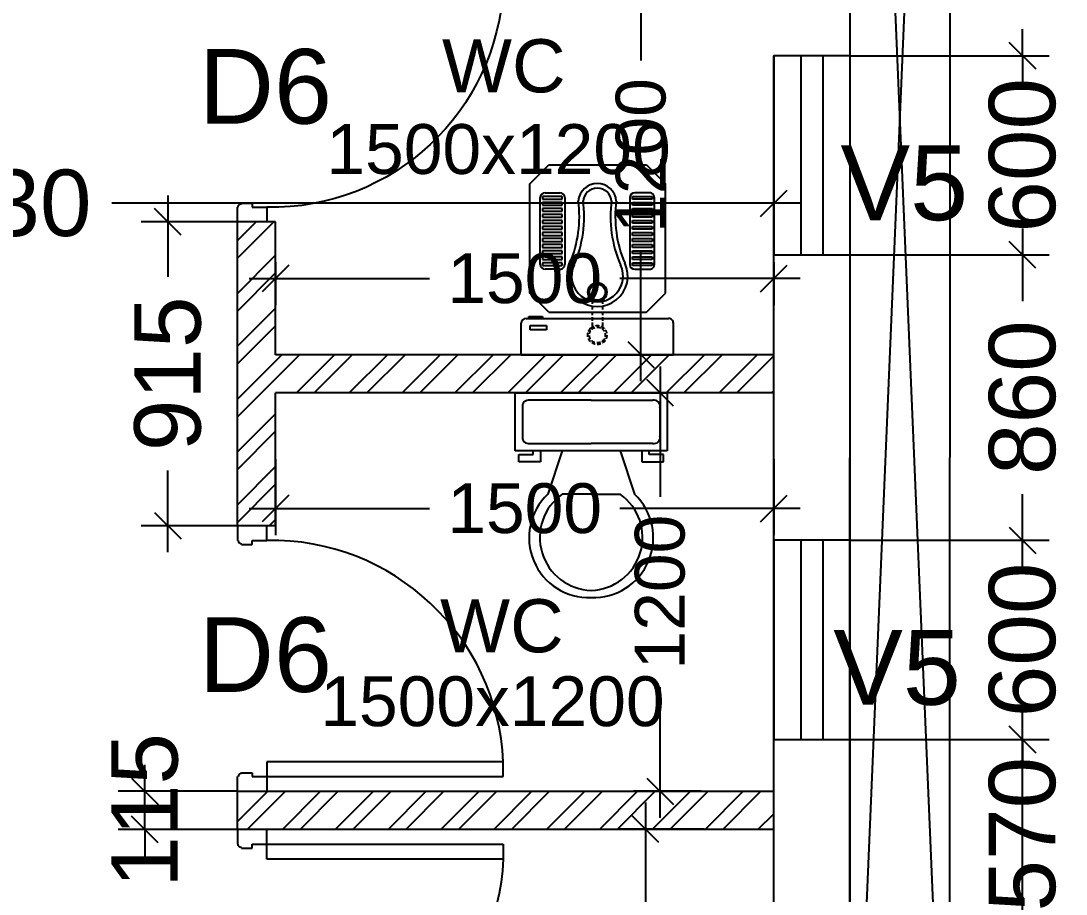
# Model space of a CAD drawing. Extents: x 7897917 to 8423973, y -6487334 to -6173396.
# Drawn here: x 8034367 to 8037514, y -6453119 to -6450489 of the extents above; entities that cross this region are included whole.
import ezdxf
from ezdxf.enums import TextEntityAlignment as Align

# ---------------------------------------------------------------- set-up
doc = ezdxf.new("R2010")
doc.units = 0
doc.header["$LTSCALE"] = 600
doc.header["$MEASUREMENT"] = 0
doc.header["$PDMODE"] = 35
doc.linetypes.add('HIDDEN', pattern=[0.375, 0.25, -0.125])
doc.layers.get('0').update_dxf_attribs({"linetype": 'CONTINUOUS'})
doc.layers.get('Defpoints').update_dxf_attribs({"linetype": 'CONTINUOUS'})
for name, color, linetype in [('DOOR', 32, 'CONTINUOUS'), ('Duct', 8, 'CONTINUOUS'), ('joinery', 7, 'CONTINUOUS'), ('Room Dim', 1, 'CONTINUOUS'), ('T Wall', 8, 'CONTINUOUS'), ('TEXT', 6, 'CONTINUOUS'), ('toi-fix', 46, 'CONTINUOUS'), ('Toi. Wall Hat', 3, 'CONTINUOUS'), ('Walls', 7, 'CONTINUOUS'), ('WIN', 151, 'CONTINUOUS'), ('Working Dim', 5, 'CONTINUOUS')]:
    doc.layers.add(name, color=color, linetype=linetype)
doc.styles.add('ari', font='arial.ttf')
doc.styles.add('ARIAL', font='arial.ttf')
doc.dimstyles.new('int. dim', dxfattribs={"dimtxt": 450, "dimasz": 80, "dimexe": 80, "dimexo": 0, "dimgap": 70, "dimtad": 0, "dimdec": 0, "dimzin": 12, "dimdsep": 46, "dimtxsty": 'ari', "dimblk": 'OBLIQUE', "dimcen": 2, "dimdle": 80, "dimclrd": 256, "dimclre": 256, "dimclrt": 6, "dimadec": 0, "dimazin": 0, "dimtfac": 1, "dimtdec": 0, "dimtix": 1, "dimtmove": 2, "dimatfit": 3, "dimfxl": 1, "dimtolj": 1, "dimtzin": 0, "dimlwd": -1, "dimlwe": -1, "dimarcsym": 0})

# ---------------------------------------------------------------- blocks, each defined once
blk = doc.blocks.new('_Oblique')
at = {"color": 0, "linetype": 'ByBlock', "lineweight": -2}
blk.add_line((-0.5, -0.5), (0.5, 0.5), dxfattribs=at)
blk = doc.blocks.new('*D1932')
at = {"layer": 'Defpoints', "color": 0, "transparency": 16777216}
for p in [(8036863.9, -6452653.5), (8037383, -6452653.5), (8036863.9, -6453223.9)]:
    blk.add_point(p, dxfattribs=at)
at = {"layer": 'Working Dim', "transparency": 16777216}
for p, q in [((8037383, -6452653.5), (8037383, -6452573.5)), ((8036863.9, -6452653.5), (8037463, -6452653.5)), ((8037383, -6453223.9), (8037383, -6452653.5)), ((8036863.9, -6453223.9), (8037463, -6453223.9)), ((8037383, -6453223.9), (8037383, -6453303.9))]:
    blk.add_line(p, q, dxfattribs=at)
at = {"layer": 'Working Dim', "transparency": 16777216, "xscale": 80, "yscale": 80, "zscale": 80}
for p, rotation in [((8037383, -6452653.5), 270), ((8037383, -6453223.9), 90)]:
    blk.add_blockref('_Oblique', p, dxfattribs=dict(at, rotation=rotation))
at = {"layer": 'Working Dim', "color": 6, "transparency": 16777216, "insert": (8037383, -6452938.7), "char_height": 200, "attachment_point": 5, "rotation": 90, "style": 'ari'}
blk.add_mtext('\\A1;570', dxfattribs=at)
blk = doc.blocks.new('*D1933')
at = {"layer": 'Defpoints', "color": 0, "transparency": 16777216}
for p in [(8036863.7, -6452053.5), (8037383, -6452053.5), (8036863.9, -6452653.5)]:
    blk.add_point(p, dxfattribs=at)
at = {"layer": 'Working Dim', "transparency": 16777216}
for p, q in [((8037383, -6452053.5), (8037383, -6451973.5)), ((8036863.7, -6452053.5), (8037463, -6452053.5)), ((8037383, -6452053.5), (8037383, -6452062.4)), ((8037383, -6452653.5), (8037383, -6452644.7)), ((8036863.9, -6452653.5), (8037463, -6452653.5)), ((8037383, -6452653.5), (8037383, -6452733.5))]:
    blk.add_line(p, q, dxfattribs=at)
at = {"layer": 'Working Dim', "transparency": 16777216, "xscale": 80, "yscale": 80, "zscale": 80}
for p, rotation in [((8037383, -6452053.5), 270), ((8037383, -6452653.5), 90)]:
    blk.add_blockref('_Oblique', p, dxfattribs=dict(at, rotation=rotation))
at = {"layer": 'Working Dim', "color": 6, "transparency": 16777216, "insert": (8037383, -6452353.5), "char_height": 200, "attachment_point": 5, "rotation": 90, "style": 'ari'}
blk.add_mtext('\\A1;600', dxfattribs=at)
blk = doc.blocks.new('*D1934')
at = {"layer": 'Defpoints', "color": 0, "transparency": 16777216}
for p in [(8036863.9, -6451193.9), (8037383, -6451193.9), (8036863.7, -6452053.5)]:
    blk.add_point(p, dxfattribs=at)
at = {"layer": 'Working Dim', "transparency": 16777216}
for p, q in [((8037383, -6451113.9), (8037383, -6451333)), ((8036863.9, -6451193.9), (8037463, -6451193.9)), ((8037383, -6452133.5), (8037383, -6451914.5)), ((8036863.7, -6452053.5), (8037463, -6452053.5))]:
    blk.add_line(p, q, dxfattribs=at)
at = {"layer": 'Working Dim', "transparency": 16777216, "xscale": 80, "yscale": 80, "zscale": 80}
for p, rotation in [((8037383, -6451193.9), 90), ((8037383, -6452053.5), 270)]:
    blk.add_blockref('_Oblique', p, dxfattribs=dict(at, rotation=rotation))
at = {"layer": 'Working Dim', "color": 6, "transparency": 16777216, "insert": (8037383, -6451623.7), "char_height": 200, "attachment_point": 5, "rotation": 90, "style": 'ari'}
blk.add_mtext('\\A1;860', dxfattribs=at)
blk = doc.blocks.new('*D1935')
at = {"layer": 'Defpoints', "color": 0, "transparency": 16777216}
for p in [(8036863.9, -6450593.9), (8037383, -6450593.9), (8036863.9, -6451193.9)]:
    blk.add_point(p, dxfattribs=at)
at = {"layer": 'Working Dim', "transparency": 16777216}
for p, q in [((8037383, -6450593.9), (8037383, -6450513.9)), ((8036863.9, -6450593.9), (8037463, -6450593.9)), ((8037383, -6450593.9), (8037383, -6450602.8)), ((8036863.9, -6451193.9), (8037463, -6451193.9)), ((8037383, -6451193.9), (8037383, -6451185.1)), ((8037383, -6451193.9), (8037383, -6451273.9))]:
    blk.add_line(p, q, dxfattribs=at)
at = {"layer": 'Working Dim', "transparency": 16777216, "xscale": 80, "yscale": 80, "zscale": 80}
for p, rotation in [((8037383, -6450593.9), 270), ((8037383, -6451193.9), 90)]:
    blk.add_blockref('_Oblique', p, dxfattribs=dict(at, rotation=rotation))
at = {"layer": 'Working Dim', "color": 6, "transparency": 16777216, "insert": (8037383, -6450893.9), "char_height": 200, "attachment_point": 5, "rotation": 90, "style": 'ari'}
blk.add_mtext('\\A1;600', dxfattribs=at)
blk = doc.blocks.new('*D1936')
at = {"layer": 'Defpoints', "color": 0, "transparency": 16777216}
for p in [(8036863.9, -6449878.9), (8037383, -6449878.9), (8036863.9, -6450593.9)]:
    blk.add_point(p, dxfattribs=at)
at = {"layer": 'Working Dim', "transparency": 16777216}
for p, q in [((8037383, -6449878.9), (8037383, -6449798.9)), ((8036863.9, -6449878.9), (8037463, -6449878.9)), ((8037383, -6449878.9), (8037383, -6449945.6)), ((8037383, -6450593.9), (8037383, -6450527.3)), ((8036863.9, -6450593.9), (8037463, -6450593.9)), ((8037383, -6450593.9), (8037383, -6450673.9))]:
    blk.add_line(p, q, dxfattribs=at)
at = {"layer": 'Working Dim', "transparency": 16777216, "xscale": 80, "yscale": 80, "zscale": 80}
for p, rotation in [((8037383, -6449878.9), 270), ((8037383, -6450593.9), 90)]:
    blk.add_blockref('_Oblique', p, dxfattribs=dict(at, rotation=rotation))
at = {"layer": 'Working Dim', "color": 6, "transparency": 16777216, "insert": (8037383, -6450236.4), "char_height": 200, "attachment_point": 5, "rotation": 90, "style": 'ari'}
blk.add_mtext('\\A1;715', dxfattribs=at)
blk = doc.blocks.new('1000')
at = {"layer": 'DOOR'}
for p, q in [((0, -100), (0, 0)), ((0, 0), (49.7, 0)), ((49.7, 0), (49.7, -2.2)), ((63.2, -13.5), (61, -13.5)), ((63.2, -13.5), (63.2, -49.5)), ((836.8, -13.5), (836.8, -49.5)), ((836.8, -13.5), (839, -13.5)), ((850.3, 0), (850.3, -2.2)), ((900, 0), (850.3, 0)), ((900, -100), (900, 0)), ((63.2, -49.5), (49.7, -49.5)), ((49.7, -49.5), (49.7, -100)), ((836.8, -49.5), (850.3, -49.5)), ((850.3, -49.5), (850.3, -100)), ((49.7, -100), (0, -100)), ((49.7, -100), (49.7, -900.6)), ((100.2, -100), (49.7, -100)), ((100.2, -900.6), (100.2, -100)), ((850.3, -100), (900, -100)), ((49.7, -900.6), (100.2, -900.6))]:
    blk.add_line(p, q, dxfattribs=at)
for centre, major_axis, start_param, end_param in [((49.7, -13.5), (-7.95, 7.95), 3.926991, 5.497787), ((850.3, -13.5), (7.95, 7.95), 0.785398, 2.356194)]:
    blk.add_ellipse(centre, major_axis=major_axis, ratio=1, start_param=start_param, end_param=end_param, dxfattribs=at)
at = {"layer": 'DOOR', "color": 145}
blk.add_ellipse((64.3, -115.3), major_axis=(-519.7, 589.8), ratio=1, start_param=2.464943, end_param=4.009476, dxfattribs=at)
blk = doc.blocks.new('A$C70ED7303')
at = {"layer": 'toi-fix', "color": 8}
for p, q in [((0, 0), (229, 0)), ((229, 0), (229, -174.4)), ((-229, 0), (0, 0)), ((-229, -174.4), (-229, 0)), ((0, -21.8), (-185.4, -21.8)), ((0, -21.8), (185.4, -21.8)), ((-207.2, -43.6), (-207.2, -130.8)), ((207.2, -43.6), (207.2, -130.8)), ((-185.4, -152.6), (0, -152.6)), ((185.4, -152.6), (0, -152.6)), ((229, -174.4), (-229, -174.4)), ((-218.1, -207.2), (-218.1, -185.4)), ((-218.1, -185.4), (-174.4, -185.4)), ((-174.4, -185.4), (-174.4, -174.4)), ((-152.6, -174.4), (-152.6, -207.2)), ((-87.2, -174.4), (-130.8, -305.3)), ((87.2, -174.4), (130.8, -305.3)), ((152.6, -174.4), (152.6, -207.2)), ((174.4, -185.4), (174.4, -174.4)), ((218.1, -185.4), (174.4, -185.4)), ((218.1, -207.2), (218.1, -185.4)), ((-152.6, -207.2), (-218.1, -207.2)), ((152.6, -207.2), (218.1, -207.2)), ((0, -305.3), (-87.2, -305.3)), ((0, -305.3), (87.2, -305.3))]:
    blk.add_line(p, q, dxfattribs=at)
for centre, major_axis, start_param, end_param in [((-188.1, -40.9), (13.6, -13.6), 2.214297, 4.068888), ((188.1, -40.9), (13.6, -13.6), 0.643501, 2.498091), ((-188.1, -133.6), (-13.6, -13.6), 5.35589, 7.21048), ((188.1, -133.6), (-13.6, -13.6), 0.643501, 2.498091), ((-6.6, -436.2), (-127.6, -127.6), 4.686239, 7.105146), ((4.7, -435.5), (-112.7, -112.7), 4.541602, 7.039318), ((6.6, -436.2), (55.8, -171.6), -0.351019, 2.067888), ((-4.7, -435.5), (-112.7, -112.7), 0.814663, 3.31238)]:
    blk.add_ellipse(centre, major_axis=major_axis, ratio=1, start_param=start_param, end_param=end_param, dxfattribs=at)
blk = doc.blocks.new('A$C37B60793')
at = {"layer": 'toi-fix', "color": 8}
for p, q in [((0, 303.1), (127, 303.1)), ((0, -306.5), (0, 303.1)), ((146, -287.4), (146, 284.1)), ((171.2, 195), (247.4, 271.2)), ((247.4, 271.2), (685.9, 271.2)), ((762.1, 195), (685.9, 271.2)), ((358.5, 218.7), (358.5, 139.2)), ((369.5, 218.7), (358.5, 218.7)), ((362.3, 226.9), (630.5, 226.9)), ((369.5, 139.2), (369.5, 218.7)), ((382.7, 218.7), (382.7, 139.2)), ((393.7, 218.7), (382.7, 218.7)), ((393.7, 139.2), (393.7, 218.7)), ((406.9, 218.7), (406.9, 139.2)), ((417.9, 218.7), (406.9, 218.7)), ((417.9, 139.2), (417.9, 218.7)), ((431, 218.7), (431, 139.2)), ((442.1, 218.7), (431, 218.7)), ((442.1, 139.2), (442.1, 218.7)), ((455.2, 218.7), (455.2, 139.2)), ((466.3, 218.7), (455.2, 218.7)), ((466.3, 139.2), (466.3, 218.7)), ((479.4, 218.7), (479.4, 139.2)), ((490.5, 218.7), (479.4, 218.7)), ((490.5, 139.2), (490.5, 218.7)), ((503.6, 218.7), (503.6, 139.2)), ((514.6, 218.7), (503.6, 218.7)), ((514.6, 139.2), (514.6, 218.7)), ((527.8, 218.7), (527.8, 139.2)), ((538.8, 218.7), (527.8, 218.7)), ((538.8, 139.2), (538.8, 218.7)), ((552, 218.7), (552, 139.2)), ((563, 218.7), (552, 218.7)), ((563, 139.2), (563, 218.7)), ((576.2, 218.7), (576.2, 139.2)), ((587.2, 218.7), (576.2, 218.7)), ((587.2, 139.2), (587.2, 218.7)), ((600.4, 218.7), (600.4, 139.2)), ((611.4, 218.7), (600.4, 218.7)), ((611.4, 139.2), (611.4, 218.7)), ((624.5, 218.7), (624.5, 139.2)), ((635.6, 218.7), (624.5, 218.7)), ((635.6, 139.2), (635.6, 218.7)), ((171.2, -195.4), (171.2, 195)), ((343.3, 148.1), (343.3, 207.9)), ((649.5, 207.9), (649.5, 148.1)), ((762.1, -195.4), (762.1, 195)), ((358.5, 139.2), (369.5, 139.2)), ((630.5, 129.1), (362.3, 129.1)), ((382.7, 139.2), (393.7, 139.2)), ((406.9, 139.2), (417.9, 139.2)), ((431, 139.2), (442.1, 139.2)), ((455.2, 139.2), (466.3, 139.2)), ((479.4, 139.2), (490.5, 139.2)), ((503.6, 139.2), (514.6, 139.2)), ((527.8, 139.2), (538.8, 139.2)), ((552, 139.2), (563, 139.2)), ((576.2, 139.2), (587.2, 139.2)), ((600.4, 139.2), (611.4, 139.2)), ((624.5, 139.2), (635.6, 139.2)), ((343.3, -151.5), (343.3, -211.2)), ((358.5, -222), (358.5, -142.6)), ((358.5, -142.6), (369.5, -142.6)), ((630.5, -132.4), (362.3, -132.4)), ((369.5, -142.6), (369.5, -222)), ((382.7, -222), (382.7, -142.6)), ((382.7, -142.6), (393.7, -142.6)), ((393.7, -142.6), (393.7, -222)), ((406.9, -222), (406.9, -142.6)), ((406.9, -142.6), (417.9, -142.6)), ((417.9, -142.6), (417.9, -222)), ((431, -222), (431, -142.6)), ((431, -142.6), (442.1, -142.6)), ((442.1, -142.6), (442.1, -222)), ((455.2, -222), (455.2, -142.6)), ((455.2, -142.6), (466.3, -142.6)), ((466.3, -142.6), (466.3, -222)), ((479.4, -222), (479.4, -142.6)), ((479.4, -142.6), (490.5, -142.6)), ((490.5, -142.6), (490.5, -222)), ((503.6, -222), (503.6, -142.6)), ((503.6, -142.6), (514.6, -142.6)), ((514.6, -142.6), (514.6, -222)), ((527.8, -222), (527.8, -142.6)), ((527.8, -142.6), (538.8, -142.6)), ((538.8, -142.6), (538.8, -222)), ((552, -222), (552, -142.6)), ((552, -142.6), (563, -142.6)), ((563, -142.6), (563, -222)), ((576.2, -222), (576.2, -142.6)), ((576.2, -142.6), (587.2, -142.6)), ((587.2, -142.6), (587.2, -222)), ((600.4, -222), (600.4, -142.6)), ((600.4, -142.6), (611.4, -142.6)), ((611.4, -142.6), (611.4, -222)), ((624.5, -222), (624.5, -142.6)), ((624.5, -142.6), (635.6, -142.6)), ((635.6, -142.6), (635.6, -222)), ((649.5, -211.2), (649.5, -151.5)), ((117.8, -205), (100.3, -205)), ((100.3, -205), (100.3, -270.7)), ((117.8, -270.7), (117.8, -205)), ((171.2, -195.4), (247.4, -271.6)), ((685.9, -271.6), (762.1, -195.4)), ((153.7, -221.4), (147.5, -221.4)), ((147.5, -221.4), (147.5, -276.8)), ((153.7, -276.8), (153.7, -221.4)), ((369.5, -222), (358.5, -222)), ((362.3, -230.3), (630.5, -230.3)), ((393.7, -222), (382.7, -222)), ((417.9, -222), (406.9, -222)), ((442.1, -222), (431, -222)), ((466.3, -222), (455.2, -222)), ((490.5, -222), (479.4, -222)), ((514.6, -222), (503.6, -222)), ((538.8, -222), (527.8, -222)), ((563, -222), (552, -222)), ((587.2, -222), (576.2, -222)), ((611.4, -222), (600.4, -222)), ((635.6, -222), (624.5, -222)), ((100.3, -270.7), (117.8, -270.7)), ((147.5, -276.8), (153.7, -276.8)), ((247.4, -271.6), (685.9, -271.6)), ((0, -306.5), (127, -306.5))]:
    blk.add_line(p, q, dxfattribs=at)
at = {"layer": 'toi-fix', "color": 8, "linetype": 'HIDDEN', "ltscale": 0.1}
for p, q in [((219.3, 19), (111.7, 19)), ((219.3, -22.3), (111.7, -22.3))]:
    blk.add_line(p, q, dxfattribs=at)
at = {"layer": 'toi-fix', "color": 8, "extrusion": (0, 0, -1)}
for centre, major_axis, start_param, end_param in [((127, 284.1), (-13.5, -13.5), 2.356194, 3.926991), ((362.3, 207.9), (13.5, -13.5), 2.356194, 3.926991), ((630.5, 207.9), (-13.5, -13.5), 2.356194, 3.926991), ((316.3, -1.7), (0, -122.2), -0.449608, 3.591264), ((362.3, 148.1), (-13.5, -13.5), -0.785398, 0.785398), ((630.5, 148.1), (-13.5, -13.5), 3.926991, 5.497787), ((316.3, -1.7), (0, -103.2), -0.449671, 3.591202), ((554, 536.4), (-29.4, -484.3), -0.19615, 0.346746), ((554, 536.4), (-11.6, -466), -0.160496, 0.3824), ((611.1, -1.7), (40.6, -40.6), 4.005105, 6.990469), ((611.1, -1.7), (-54, -54), 2.434309, 5.419673), ((251.3, -1.7), (-26.9, -26.9), 0.785398, 7.068583), ((251.3, -1.7), (-22.5, -22.5), 0.785398, 7.068583), ((554, -539.7), (29.4, -484.3), 2.794864, 3.33776), ((554, -539.7), (11.6, -466), 2.7592, 3.302095), ((362.3, -151.5), (13.5, -13.5), 2.356194, 3.926991), ((630.5, -151.5), (13.5, -13.5), 3.926991, 5.497787), ((362.3, -211.2), (-13.5, -13.5), -0.785398, 0.785398), ((630.5, -211.2), (13.5, -13.5), 5.497787, 7.068583), ((127, -287.4), (13.5, -13.5), 5.497787, 7.068583)]:
    blk.add_ellipse(centre, major_axis=major_axis, ratio=1, start_param=start_param, end_param=end_param, dxfattribs=at)
at = {"layer": 'toi-fix', "color": 8, "linetype": 'HIDDEN', "ltscale": 0.1, "extrusion": (0, 0, -1)}
for major_axis, start_param, end_param in [((26.9, -26.9), 2.356194490188911, 8.639379797368496), ((22.5, -22.5), 2.356194490188169, 8.639379797367756)]:
    blk.add_ellipse((79.7, -1.7), major_axis=major_axis, ratio=1, start_param=start_param, end_param=end_param, dxfattribs=at)
blk = doc.blocks.new('*D2283')
at = {"layer": 'Defpoints', "color": 0, "transparency": 16777216}
for p in [(8035133.9, -6451215.5, -0.7), (8036633.9, -6451215.5, 5.1), (8036633.9, -6451265.1)]:
    blk.add_point(p, dxfattribs=at)
at = {"layer": 'Working Dim', "transparency": 16777216}
for p, q in [((8035133.9, -6451215.5), (8035133.9, -6451345.1)), ((8036633.9, -6451215.5), (8036633.9, -6451345.1)), ((8035053.9, -6451265.1), (8035597.3, -6451265.1)), ((8036713.9, -6451265.1), (8036170.6, -6451265.1))]:
    blk.add_line(p, q, dxfattribs=at)
at = {"layer": 'Working Dim', "transparency": 16777216, "xscale": 80, "yscale": 80, "zscale": 80, "rotation": 180}
blk.add_blockref('_Oblique', (8035133.9, -6451265.1), dxfattribs=at)
at = {"layer": 'Working Dim', "transparency": 16777216, "xscale": 80, "yscale": 80, "zscale": 80}
blk.add_blockref('_Oblique', (8036633.9, -6451265.1), dxfattribs=at)
at = {"layer": 'Working Dim', "color": 6, "transparency": 16777216, "insert": (8035883.9, -6451265.1), "char_height": 150, "attachment_point": 5, "style": 'ari'}
blk.add_mtext('\\A1;1500', dxfattribs=at)
blk = doc.blocks.new('*D2284')
at = {"layer": 'Defpoints', "color": 0, "transparency": 16777216}
for p in [(8036234.1, -6450294.5), (8036421.2, -6450294.5, -0.7), (8036421.2, -6451494.5, -0.7)]:
    blk.add_point(p, dxfattribs=at)
at = {"layer": 'Working Dim', "transparency": 16777216}
for p, q in [((8036234.1, -6450214.5), (8036234.1, -6450607.9)), ((8036421.2, -6450294.5), (8036154.1, -6450294.5)), ((8036234.1, -6451574.5), (8036234.1, -6451181.2)), ((8036421.2, -6451494.5), (8036154.1, -6451494.5))]:
    blk.add_line(p, q, dxfattribs=at)
at = {"layer": 'Working Dim', "transparency": 16777216, "xscale": 80, "yscale": 80, "zscale": 80}
for p, rotation in [((8036234.1, -6450294.5), 90), ((8036234.1, -6451494.5), 270)]:
    blk.add_blockref('_Oblique', p, dxfattribs=dict(at, rotation=rotation))
at = {"layer": 'Working Dim', "color": 6, "transparency": 16777216, "insert": (8036234.1, -6450894.5), "char_height": 150, "attachment_point": 5, "rotation": 90, "style": 'ari'}
blk.add_mtext('\\A1;1200', dxfattribs=at)
blk = doc.blocks.new('*D2285')
at = {"layer": 'Defpoints', "color": 0, "transparency": 16777216}
for p in [(8036415.2, -6451609.5, -0.7), (8036291.6, -6452809.5), (8036415.2, -6452809.5, -0.7)]:
    blk.add_point(p, dxfattribs=at)
at = {"layer": 'Working Dim', "transparency": 16777216}
for p, q in [((8036291.6, -6451529.5), (8036291.6, -6451922.9)), ((8036415.2, -6451609.5), (8036211.6, -6451609.5)), ((8036291.6, -6452889.5), (8036291.6, -6452496.2)), ((8036415.2, -6452809.5), (8036211.6, -6452809.5))]:
    blk.add_line(p, q, dxfattribs=at)
at = {"layer": 'Working Dim', "transparency": 16777216, "xscale": 80, "yscale": 80, "zscale": 80}
for p, rotation in [((8036291.6, -6451609.5), 90), ((8036291.6, -6452809.5), 270)]:
    blk.add_blockref('_Oblique', p, dxfattribs=dict(at, rotation=rotation))
at = {"layer": 'Working Dim', "color": 6, "transparency": 16777216, "insert": (8036291.6, -6452209.5), "char_height": 150, "attachment_point": 5, "rotation": 90, "style": 'ari'}
blk.add_mtext('\\A1;1200', dxfattribs=at)
blk = doc.blocks.new('*D2286')
at = {"layer": 'Defpoints', "color": 0, "transparency": 16777216}
for p in [(8035133.9, -6451809.5, -0.7), (8036633.9, -6451809.5, 5.1), (8036633.9, -6451957.7)]:
    blk.add_point(p, dxfattribs=at)
at = {"layer": 'Working Dim', "transparency": 16777216}
for p, q in [((8035133.9, -6451809.5), (8035133.9, -6452037.7)), ((8036633.9, -6451809.5), (8036633.9, -6452037.7)), ((8035053.9, -6451957.7), (8035597.3, -6451957.7)), ((8036713.9, -6451957.7), (8036170.6, -6451957.7))]:
    blk.add_line(p, q, dxfattribs=at)
at = {"layer": 'Working Dim', "transparency": 16777216, "xscale": 80, "yscale": 80, "zscale": 80, "rotation": 180}
blk.add_blockref('_Oblique', (8035133.9, -6451957.7), dxfattribs=at)
at = {"layer": 'Working Dim', "transparency": 16777216, "xscale": 80, "yscale": 80, "zscale": 80}
blk.add_blockref('_Oblique', (8036633.9, -6451957.7), dxfattribs=at)
at = {"layer": 'Working Dim', "color": 6, "transparency": 16777216, "insert": (8035883.9, -6451957.7), "char_height": 150, "attachment_point": 5, "style": 'ari'}
blk.add_mtext('\\A1;1500', dxfattribs=at)
blk = doc.blocks.new('*D2287')
at = {"layer": 'Defpoints', "color": 0, "transparency": 16777216}
for p in [(8036247.5, -6452923.5), (8036424.9, -6452923.5, -0.7), (8036424.9, -6454124, 5.1)]:
    blk.add_point(p, dxfattribs=at)
at = {"layer": 'Working Dim', "transparency": 16777216}
for p, q in [((8036247.5, -6452843.5), (8036247.5, -6453237.1)), ((8036424.9, -6452923.5), (8036167.5, -6452923.5)), ((8036247.5, -6454204), (8036247.5, -6453810.4)), ((8036424.9, -6454124), (8036167.5, -6454124))]:
    blk.add_line(p, q, dxfattribs=at)
at = {"layer": 'Working Dim', "transparency": 16777216, "xscale": 80, "yscale": 80, "zscale": 80}
for p, rotation in [((8036247.5, -6452923.5), 90), ((8036247.5, -6454124), 270)]:
    blk.add_blockref('_Oblique', p, dxfattribs=dict(at, rotation=rotation))
at = {"layer": 'Working Dim', "color": 6, "transparency": 16777216, "insert": (8036247.5, -6453523.8), "char_height": 150, "attachment_point": 5, "rotation": 90, "style": 'ari'}
blk.add_mtext('\\A1;1200', dxfattribs=at)
blk = doc.blocks.new('*D2297')
at = {"layer": 'Defpoints', "color": 0, "transparency": 16777216}
for p in [(8036633.9, -6451038.4), (8031903.8, -6451233.7, 5.1), (8036633.9, -6451402.5, 5.1)]:
    blk.add_point(p, dxfattribs=at)
at = {"layer": 'Working Dim', "transparency": 16777216}
for p, q in [((8031903.8, -6451233.7), (8031903.8, -6450958.4)), ((8036633.9, -6451402.5), (8036633.9, -6450958.4)), ((8031823.8, -6451038.4), (8033896.5, -6451038.4)), ((8036713.9, -6451038.4), (8034641.2, -6451038.4))]:
    blk.add_line(p, q, dxfattribs=at)
at = {"layer": 'Working Dim', "transparency": 16777216, "xscale": 80, "yscale": 80, "zscale": 80, "rotation": 180}
blk.add_blockref('_Oblique', (8031903.8, -6451038.4), dxfattribs=at)
at = {"layer": 'Working Dim', "transparency": 16777216, "xscale": 80, "yscale": 80, "zscale": 80}
blk.add_blockref('_Oblique', (8036633.9, -6451038.4), dxfattribs=at)
at = {"layer": 'Working Dim', "color": 6, "transparency": 16777216, "insert": (8034268.9, -6451038.4), "char_height": 200, "attachment_point": 5, "style": 'ari'}
blk.add_mtext('\\A1;4730', dxfattribs=at)
blk = doc.blocks.new('*D2311')
at = {"layer": 'Defpoints', "color": 0, "transparency": 16777216}
for p in [(8034740.3, -6452809.5), (8035018.9, -6452809.5, 8.3), (8035018.9, -6452924.5, 8.3)]:
    blk.add_point(p, dxfattribs=at)
at = {"layer": 'Working Dim', "transparency": 16777216}
for p, q in [((8034740.3, -6452809.5), (8034740.3, -6452729.5)), ((8035018.9, -6452809.5), (8034660.3, -6452809.5)), ((8034740.3, -6452924.5), (8034740.3, -6452809.5)), ((8035018.9, -6452924.5), (8034660.3, -6452924.5)), ((8034740.3, -6452924.5), (8034740.3, -6453004.5))]:
    blk.add_line(p, q, dxfattribs=at)
at = {"layer": 'Working Dim', "transparency": 16777216, "xscale": 80, "yscale": 80, "zscale": 80}
for p, rotation in [((8034740.3, -6452809.5), 270), ((8034740.3, -6452924.5), 90)]:
    blk.add_blockref('_Oblique', p, dxfattribs=dict(at, rotation=rotation))
at = {"layer": 'Working Dim', "color": 6, "transparency": 16777216, "insert": (8034740.3, -6452867), "char_height": 200, "attachment_point": 5, "rotation": 90, "style": 'ari'}
blk.add_mtext('\\A1;115', dxfattribs=at)
blk = doc.blocks.new('*D2312')
at = {"layer": 'Defpoints', "color": 0, "transparency": 16777216}
for p in [(8034809.6, -6451094.5), (8035018.9, -6451094.5, 8.3), (8035018.9, -6452009.5, 8.3)]:
    blk.add_point(p, dxfattribs=at)
at = {"layer": 'Working Dim', "transparency": 16777216}
for p, q in [((8034809.6, -6451014.5), (8034809.6, -6451260.4)), ((8035018.9, -6451094.5), (8034729.6, -6451094.5)), ((8034809.6, -6452089.5), (8034809.6, -6451843.7)), ((8035018.9, -6452009.5), (8034729.6, -6452009.5))]:
    blk.add_line(p, q, dxfattribs=at)
at = {"layer": 'Working Dim', "transparency": 16777216, "xscale": 80, "yscale": 80, "zscale": 80}
for p, rotation in [((8034809.6, -6451094.5), 90), ((8034809.6, -6452009.5), 270)]:
    blk.add_blockref('_Oblique', p, dxfattribs=dict(at, rotation=rotation))
at = {"layer": 'Working Dim', "color": 6, "transparency": 16777216, "insert": (8034809.6, -6451552), "char_height": 200, "attachment_point": 5, "rotation": 90, "style": 'ari'}
blk.add_mtext('\\A1;915', dxfattribs=at)

msp = doc.modelspace()

# ---------------------------------------------------------------- hatches: boundary and pattern name
at = {"layer": 'Toi. Wall Hat'}
h = msp.add_hatch(dxfattribs=at)
h.set_pattern_fill('ANSI32', color=10, scale=300, style=0)
h.set_pattern_definition([(45, (1109499.61, -81878.24), (-79.5495129, 79.5495129), []), (45, (1109552.65, -81878.24), (-79.5495129, 79.5495129), [])])
h.paths.add_polyline_path([(8035133.92, -6448978.938), (8035018.92, -6448978.938), (8035018.92, -6449379.468), (8035133.92, -6449379.468)])
h.paths.add_polyline_path([(8033518.787, -6448978.938), (8033403.787, -6448978.938), (8033403.787, -6449379.468), (8033518.787, -6449379.468)])
h.paths.add_polyline_path([(8033518.787, -6450179.468), (8031903.787, -6450179.468), (8031903.787, -6450294.468), (8033518.787, -6450294.468)])
h.paths.add_polyline_path([(8036633.92, -6450179.468), (8035018.92, -6450179.468), (8035018.92, -6450294.468), (8036633.92, -6450294.468)])
h.paths.add_polyline_path([(8036633.92, -6451494.468), (8035133.92, -6451494.468), (8035133.92, -6451094.468), (8035018.92, -6451094.468), (8035018.92, -6452009.468), (8035133.92, -6452009.468), (8035133.92, -6451609.468), (8036633.92, -6451609.468)])
h.paths.add_polyline_path([(8033518.787, -6451094.468), (8033403.787, -6451094.468), (8033403.787, -6451494.468), (8031903.787, -6451494.468), (8031903.787, -6451609.468), (8033403.787, -6451609.468), (8033403.787, -6452009.468), (8033518.787, -6452009.468)])
h.paths.add_polyline_path([(8033518.787, -6452809.468), (8031903.787, -6452809.468), (8031903.787, -6452924.468), (8033518.787, -6452924.468)])
h.paths.add_polyline_path([(8033518.787, -6453724.468), (8033403.787, -6453724.468), (8033403.787, -6454123.938), (8033518.787, -6454123.938)])
h.paths.add_polyline_path([(8035133.92, -6453724.468), (8035018.92, -6453724.468), (8035018.92, -6454123.938), (8035133.92, -6454123.938)])
h.paths.add_polyline_path([(8036633.92, -6452809.468), (8035018.92, -6452809.468), (8035018.92, -6452924.468), (8036633.92, -6452924.468)])

# ---------------------------------------------------------------- linework, layer by layer
at = {"layer": 'Duct', "color": 8, "linetype": 'HIDDEN', "ltscale": 600}
for p, q in [((8036863.473, -6454354.004, -14.872), (8037163.92, -6447248.88, 17.155)), ((8036863.92, -6447248.879, 21.903), (8037163.473, -6454354.003, -10.123))]:
    msp.add_line(p, q, dxfattribs=at)
at = {"layer": 'Duct', "color": 7, "linetype": 'HIDDEN', "ltscale": 600, "elevation": 17.155}
msp.add_lwpolyline([(8037163.473, -6454354.002), (8036863.473, -6454354.002), (8036863.92, -6447248.88), (8036863.92, -6447248.88), (8037163.92, -6447248.88), (8037163.92, -6447248.88), (8037163.473, -6454354.003), (8036863.473, -6454354.002)], dxfattribs=at)
at = {"layer": 'T Wall', "color": 6, "linetype": 'Continuous'}
for p, q in [((8035018.92, -6452009.549, 8.269), (8035018.92, -6451094.549, 8.269)), ((8035133.92, -6451094.549, 8.269), (8035018.92, -6451094.549, 8.269)), ((8035133.92, -6451494.549, 8.269), (8035133.92, -6451094.549, 8.269)), ((8036633.92, -6451494.549, 8.269), (8035133.92, -6451494.549, 8.269)), ((8035133.92, -6452009.549, 8.269), (8035133.92, -6451609.549, 8.269)), ((8036633.92, -6451609.549, 8.269), (8035133.92, -6451609.549, 8.269)), ((8035133.92, -6452009.549, 8.269), (8035018.92, -6452009.549, 8.269)), ((8035018.92, -6452924.549, 8.269), (8035018.92, -6452809.549, 8.269)), ((8036633.92, -6452809.549, 8.269), (8035018.92, -6452809.549, 8.269)), ((8036633.92, -6452924.549, 8.269), (8035018.92, -6452924.549, 8.269))]:
    msp.add_line(p, q, dxfattribs=at)
at = {"layer": 'Walls'}
for p, q in [((8036863.652, -6454354.002), (8036863.652, -6446923.975)), ((8036863.92, -6454124.018), (8036863.92, -6446923.975)), ((8036633.92, -6454124.018), (8036633.92, -6450593.823))]:
    msp.add_line(p, q, dxfattribs=at)
at = {"layer": 'WIN', "linetype": 'Continuous'}
for points in [[(8036863.92, -6451193.949), (8036863.92, -6450593.949), (8036633.92, -6450593.949), (8036633.92, -6451193.949)], [(8036782.579, -6451193.949), (8036782.579, -6450593.949), (8036715.261, -6450593.949), (8036715.261, -6451193.949)], [(8036863.92, -6452653.52), (8036863.92, -6452053.52), (8036633.92, -6452053.52), (8036633.92, -6452653.52)], [(8036782.579, -6452653.52), (8036782.579, -6452053.52), (8036715.261, -6452053.52), (8036715.261, -6452653.52)]]:
    msp.add_lwpolyline(points, close=True, dxfattribs=at)

# ---------------------------------------------------------------- block references
at = {"layer": 'DOOR', "linetype": 'Continuous'}
for p, xscale, yscale, zscale, rotation in [((8035018.92, -6450294.549, 8.269), -0.8888888880610689, 0.8888888927176595, 0.8888888919152134, 89.99998715337463), ((8035019.028, -6452809.549, 8.269), 0.8888888880610689, 0.8888888880610689, 0.8888888880610689, 90.00001284662535), ((8035018.92, -6452924.549, 8.269), -0.8888888880610689, 0.8888888927176595, 0.8888888919152134, 89.99998715337463)]:
    msp.add_blockref('1000', p, dxfattribs=dict(at, xscale=xscale, yscale=yscale, zscale=zscale, rotation=rotation))
at = {"layer": 'toi-fix', "color": 7, "xscale": -0.7511875331401825, "yscale": 0.7511875331401825, "zscale": 0.7511875321634243, "rotation": 270}
msp.add_blockref('A$C37B60793', (8036103.955, -6451495.08, 8.96), dxfattribs=at)
at = {"layer": 'toi-fix', "linetype": 'Continuous'}
msp.add_blockref('A$C70ED7303', (8036084.221, -6451609.549, 8.269), dxfattribs=at)

# ---------------------------------------------------------------- texts
at = {"layer": 'joinery', "style": 'ari'}
for s, p in [('D6', (8035103.014, -6450798.686, 8.269)), ('V5', (8037027.194, -6451089.308)), ('D6', (8035103.014, -6452510.133, 8.269)), ('V5', (8037005.388, -6452548.88))]:
    msp.add_text(s, height=225, dxfattribs=at).set_placement(p, align=Align.CENTER)
at = {"layer": 'Room Dim', "style": 'ARIAL'}
for p in [(8035805.302, -6450950.029, 8.269), (8035786.951, -6452613.186, 8.269)]:
    msp.add_text('1500x1200', height=150, dxfattribs=at).set_placement(p, align=Align.CENTER)
at = {"layer": 'TEXT', "color": 7, "style": 'ARIAL'}
for p in [(8035821.011, -6450704.304, 8.269), (8035815.279, -6452390.901, 8.269)]:
    msp.add_text('WC', height=160, dxfattribs=at).set_placement(p, align=Align.CENTER)

# ---------------------------------------------------------------- dimensions: what is measured, and where the dimension line sits
at = {"layer": 'Working Dim'}
for base, p1, p2, override, picture, middle in [((8037383.022, -6449878.949), (8036863.92, -6450593.949), (8036863.92, -6449878.949), {"dimtxt": 200, "dimarcsym": 1}, '*D1936', (8037383.022, -6450236.449)), ((8036234.085, -6450294.549, 2.848), (8036421.246, -6451494.549, 2.157), (8036421.246, -6450294.549, 2.157), {"dimtxt": 150}, '*D2284', (8036234.085, -6450894.549, 2.848)), ((8037383.022, -6450593.949), (8036863.92, -6451193.949), (8036863.92, -6450593.949), {"dimtxt": 200, "dimarcsym": 1}, '*D1935', (8037383.022, -6450893.949)), ((8034809.603, -6451094.549), (8035018.92, -6452009.549, 8.269), (8035018.92, -6451094.549, 8.269), {"dimtxt": 200, "dimarcsym": 1}, '*D2312', (8034809.603, -6451552.049)), ((8037383.022, -6451193.949), (8036863.652, -6452053.52), (8036863.92, -6451193.949), {"dimtxt": 200, "dimarcsym": 1}, '*D1934', (8037383.022, -6451623.735)), ((8036291.616, -6452809.549, 2.848), (8036415.24, -6451609.549, 2.157), (8036415.24, -6452809.549, 2.157), {"dimtxt": 150}, '*D2285', (8036291.616, -6452209.549, 2.848)), ((8037383.022, -6452053.52), (8036863.92, -6452653.52), (8036863.652, -6452053.52), {"dimtxt": 200, "dimarcsym": 1}, '*D1933', (8037383.022, -6452353.52)), ((8037383.022, -6452653.52), (8036863.92, -6453223.949), (8036863.92, -6452653.52), {"dimtxt": 200, "dimarcsym": 1}, '*D1932', (8037383.022, -6452938.735)), ((8034740.267, -6452809.549), (8035018.919, -6452924.549, 8.269), (8035018.919, -6452809.549, 8.269), {"dimtxt": 200, "dimarcsym": 1}, '*D2311', (8034740.267, -6452867.049)), ((8036247.475, -6452923.549, 2.848), (8036424.883, -6454124.018, 7.979), (8036424.883, -6452923.549, 2.157), {"dimtxt": 150}, '*D2287', (8036247.475, -6453523.784, 2.848))]:
    dim = msp.add_linear_dim(base=base, p1=p1, p2=p2, angle=90, dimstyle='int. dim', override=override, dxfattribs=at)
    dim.commit()
    dim.dimension.update_dxf_attribs({"geometry": picture, "text_midpoint": middle})
for base, p1, p2, override, picture, middle in [((8036633.92, -6451038.353, 2.848), (8031903.787, -6451233.704, 7.979), (8036633.92, -6451402.478, 7.979), {"dimtxt": 200}, '*D2297', (8034268.853, -6451038.353, 2.848)), ((8036633.92, -6451265.072, 2.848), (8035133.92, -6451215.491, 2.157), (8036633.92, -6451215.491, 7.979), {"dimtxt": 150}, '*D2283', (8035883.92, -6451265.072, 2.848)), ((8036633.92, -6451957.675, 2.848), (8035133.92, -6451809.549, 2.157), (8036633.92, -6451809.549, 7.979), {"dimtxt": 150}, '*D2286', (8035883.92, -6451957.675, 2.848))]:
    dim = msp.add_linear_dim(base=base, p1=p1, p2=p2, dimstyle='int. dim', override=override, dxfattribs=at)
    dim.commit()
    dim.dimension.update_dxf_attribs({"geometry": picture, "text_midpoint": middle})

doc.saveas('drawing.dxf')
